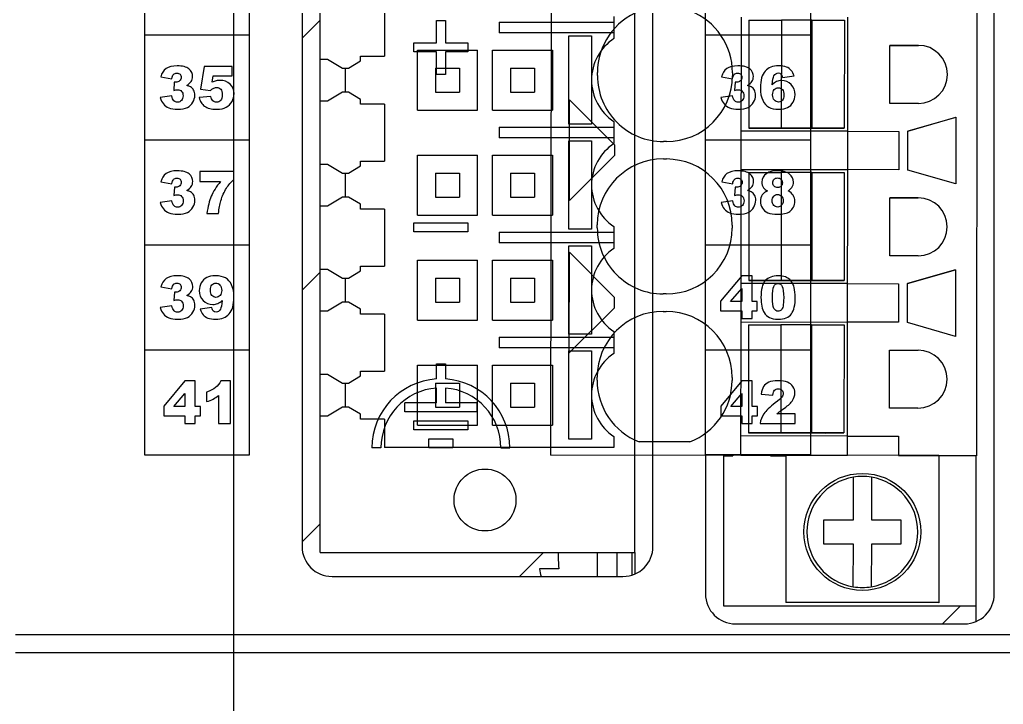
# Model space of a CAD drawing. Header units: millimetres. Extents: x 40 to 426, y -286 to 20.
# Drawn here: x 274.6 to 307.4, y -226.7 to -203.88 of the extents above; entities that cross this region are included whole.
import ezdxf

# ---------------------------------------------------------------- set-up
doc = ezdxf.new("R2010")
doc.units = ezdxf.units.MM
doc.layers.add('02___PRT_ALL_AXES', color=7, linetype='Continuous')
doc.layers.add('03___PRT_ALL_CURVES', color=7, linetype='Continuous')

# ---------------------------------------------------------------- blocks, each defined once
blk = doc.blocks.new('MOD_DIM780')
at = {"linetype": 'Continuous'}
for p, q in [((115.619, 48.361), (115.619, 128.861)), ((126.119, 48.361), (126.119, 128.861)), ((115.019, 128.161), (115.019, 48.561)), ((126.719, 48.561), (126.719, 128.161)), ((109.769, 125.111), (109.769, 51.611)), ((113.269, 51.611), (113.269, 125.111)), ((128.469, 51.611), (128.469, 125.111)), ((131.969, 125.111), (131.969, 51.611)), ((117.769, 66.811), (117.769, 64.911)), ((115.019, 65.512), (115.619, 66.112)), ((121.594, 66.036), (125.419, 66.036)), ((121.594, 66.036), (121.594, 65.686)), ((125.419, 66.228), (125.419, 65.494)), ((113.269, 65.611), (109.769, 65.611)), ((125.419, 65.686), (121.594, 65.686)), ((131.969, 65.611), (128.469, 65.611)), ((123.918, 65.586), (124.669, 65.586)), ((123.918, 62.636), (123.918, 65.586)), ((124.669, 65.586), (124.669, 64.115)), ((118.869, 65.111), (120.869, 65.111)), ((118.869, 63.111), (118.869, 65.111)), ((120.869, 63.111), (120.869, 65.111)), ((121.369, 65.111), (123.369, 65.111)), ((121.369, 63.111), (121.369, 65.111)), ((123.369, 65.111), (123.369, 63.111)), ((115.619, 64.811), (115.869, 64.811)), ((115.869, 64.811), (116.369, 64.511)), ((116.566, 64.511), (116.97, 64.753)), ((116.969, 64.911), (117.769, 64.911)), ((116.97, 64.753), (116.969, 64.911)), ((111.761, 64.561), (111.638, 63.808)), ((112.684, 64.561), (111.761, 64.561)), ((112.684, 64.25), (112.684, 64.561)), ((116.369, 64.511), (116.566, 64.511)), ((116.469, 63.711), (116.469, 64.511)), ((119.469, 64.511), (120.269, 64.511)), ((119.469, 64.511), (119.469, 63.711)), ((120.269, 64.511), (120.269, 63.711)), ((121.969, 64.511), (122.769, 64.511)), ((121.969, 64.511), (121.969, 63.711)), ((122.769, 64.511), (122.769, 63.711)), ((110.308, 64.222), (110.676, 64.156)), ((110.76, 64.043), (110.74, 63.765)), ((112.025, 64.04), (112.059, 64.25)), ((112.059, 64.25), (112.684, 64.25)), ((124.669, 64.107), (124.669, 62.636)), ((129.004, 64.222), (129.372, 64.156)), ((129.456, 64.043), (129.436, 63.765)), ((131.039, 64.198), (131.425, 64.246)), ((111.638, 63.808), (111.969, 63.76)), ((116.369, 63.711), (115.869, 63.41)), ((116.566, 63.711), (116.369, 63.711)), ((116.97, 63.468), (116.566, 63.711)), ((119.469, 63.711), (120.269, 63.711)), ((121.969, 63.711), (122.769, 63.711)), ((110.676, 63.582), (110.287, 63.53)), ((111.98, 63.567), (111.587, 63.524)), ((115.869, 63.41), (115.619, 63.41)), ((116.969, 63.311), (116.97, 63.468)), ((117.769, 63.311), (116.969, 63.311)), ((117.769, 63.311), (117.769, 61.411)), ((129.372, 63.582), (128.983, 63.53)), ((118.869, 63.111), (120.869, 63.111)), ((121.369, 63.111), (123.369, 63.111)), ((125.419, 62.728), (125.419, 61.994)), ((121.594, 62.536), (125.419, 62.536)), ((121.594, 62.536), (121.594, 62.186)), ((124.669, 62.636), (123.918, 62.636)), ((113.269, 62.111), (109.769, 62.111)), ((125.419, 62.186), (121.594, 62.186)), ((123.918, 62.086), (124.669, 62.086)), ((123.918, 59.136), (123.918, 62.086)), ((124.669, 62.086), (124.669, 60.615)), ((131.969, 62.111), (128.469, 62.111)), ((116.969, 61.411), (117.769, 61.411)), ((116.97, 61.253), (116.969, 61.411)), ((118.869, 61.611), (120.869, 61.611)), ((118.869, 59.611), (118.869, 61.611)), ((120.869, 59.611), (120.869, 61.611)), ((121.369, 61.611), (123.369, 61.611)), ((121.369, 59.611), (121.369, 61.611)), ((123.369, 61.611), (123.369, 59.611)), ((112.748, 61.061), (111.613, 61.061)), ((111.613, 61.061), (111.613, 60.732)), ((112.748, 60.798), (112.748, 61.061)), ((115.619, 61.311), (115.869, 61.311)), ((115.869, 61.311), (116.369, 61.011)), ((116.369, 61.011), (116.566, 61.011)), ((116.469, 60.211), (116.469, 61.011)), ((116.566, 61.011), (116.97, 61.253)), ((119.469, 61.011), (120.269, 61.011)), ((119.469, 61.011), (119.469, 60.211)), ((120.269, 61.011), (120.269, 60.211)), ((121.969, 61.011), (122.769, 61.011)), ((121.969, 61.011), (121.969, 60.211)), ((122.769, 61.011), (122.769, 60.211)), ((110.311, 60.722), (110.679, 60.656)), ((111.613, 60.732), (112.304, 60.732)), ((129.01, 60.722), (129.378, 60.656)), ((110.763, 60.543), (110.743, 60.265)), ((124.669, 60.607), (124.669, 59.136)), ((129.462, 60.543), (129.442, 60.265)), ((110.679, 60.082), (110.29, 60.03)), ((116.369, 60.211), (115.869, 59.91)), ((116.566, 60.211), (116.369, 60.211)), ((116.97, 59.968), (116.566, 60.211)), ((119.469, 60.211), (120.269, 60.211)), ((121.969, 60.211), (122.769, 60.211)), ((129.378, 60.082), (128.989, 60.03)), ((115.869, 59.91), (115.619, 59.91)), ((116.969, 59.811), (116.97, 59.968)), ((117.769, 59.811), (116.969, 59.811)), ((117.769, 59.811), (117.769, 57.911)), ((111.849, 59.661), (112.236, 59.661)), ((118.869, 59.611), (120.869, 59.611)), ((121.369, 59.611), (123.369, 59.611)), ((121.594, 59.036), (125.419, 59.036)), ((121.594, 59.036), (121.594, 58.686)), ((124.669, 59.136), (123.918, 59.136)), ((125.419, 59.228), (125.419, 58.494)), ((113.269, 58.611), (109.769, 58.611)), ((125.419, 58.686), (121.594, 58.686)), ((123.918, 58.586), (124.669, 58.586)), ((123.918, 55.636), (123.918, 58.586)), ((124.669, 58.586), (124.669, 57.115)), ((131.969, 58.611), (128.469, 58.611)), ((118.869, 58.111), (120.869, 58.111)), ((118.869, 56.111), (118.869, 58.111)), ((120.869, 56.111), (120.869, 58.111)), ((121.369, 58.111), (123.369, 58.111)), ((121.369, 56.111), (121.369, 58.111)), ((123.369, 58.111), (123.369, 56.111)), ((115.619, 57.811), (115.869, 57.811)), ((115.869, 57.811), (116.369, 57.511)), ((116.566, 57.511), (116.97, 57.753)), ((116.969, 57.911), (117.769, 57.911)), ((116.97, 57.753), (116.969, 57.911)), ((115.019, 57.111), (115.619, 57.711)), ((116.369, 57.511), (116.566, 57.511)), ((116.469, 56.711), (116.469, 57.511)), ((119.469, 57.511), (120.269, 57.511)), ((119.469, 57.511), (119.469, 56.711)), ((120.269, 57.511), (120.269, 56.711)), ((121.969, 57.511), (122.769, 57.511)), ((121.969, 57.511), (121.969, 56.711)), ((122.769, 57.511), (122.769, 56.711)), ((129.683, 57.585), (128.975, 56.742)), ((130.023, 57.585), (129.683, 57.585)), ((130.023, 56.724), (130.023, 57.585)), ((110.312, 57.222), (110.679, 57.156)), ((124.669, 57.107), (124.669, 55.636)), ((129.308, 56.724), (129.683, 57.164)), ((129.683, 57.164), (129.683, 56.724)), ((110.763, 57.043), (110.743, 56.765)), ((128.975, 56.742), (128.975, 56.422)), ((110.679, 56.582), (110.291, 56.53)), ((112.011, 56.524), (111.624, 56.475)), ((115.869, 56.41), (115.619, 56.41)), ((116.369, 56.711), (115.869, 56.41)), ((116.566, 56.711), (116.369, 56.711)), ((116.97, 56.468), (116.566, 56.711)), ((116.969, 56.311), (116.97, 56.468)), ((119.469, 56.711), (120.269, 56.711)), ((121.969, 56.711), (122.769, 56.711)), ((128.975, 56.422), (129.683, 56.422)), ((129.683, 56.724), (129.308, 56.724)), ((129.683, 56.422), (129.683, 56.161)), ((130.198, 56.724), (130.023, 56.724)), ((130.023, 56.422), (130.198, 56.422)), ((130.023, 56.161), (130.023, 56.422)), ((130.198, 56.422), (130.198, 56.724)), ((117.769, 56.311), (116.969, 56.311)), ((117.769, 56.311), (117.769, 54.411)), ((118.869, 56.111), (120.869, 56.111)), ((121.369, 56.111), (123.369, 56.111)), ((129.683, 56.161), (130.023, 56.161)), ((121.594, 55.536), (125.419, 55.536)), ((121.594, 55.536), (121.594, 55.186)), ((124.669, 55.636), (123.918, 55.636)), ((125.419, 55.728), (125.419, 54.994)), ((113.269, 55.111), (109.769, 55.111)), ((125.419, 55.186), (121.594, 55.186)), ((131.969, 55.111), (128.469, 55.111)), ((123.918, 55.086), (124.669, 55.086)), ((123.918, 52.136), (123.918, 55.086)), ((124.669, 55.086), (124.669, 53.615)), ((118.869, 54.611), (120.869, 54.611)), ((118.869, 52.611), (118.869, 54.611)), ((120.869, 52.611), (120.869, 54.611)), ((121.369, 54.611), (123.369, 54.611)), ((121.369, 52.611), (121.369, 54.611)), ((123.369, 54.611), (123.369, 52.611)), ((115.619, 54.311), (115.869, 54.311)), ((115.869, 54.311), (116.369, 54.011)), ((116.566, 54.011), (116.97, 54.253)), ((116.969, 54.411), (117.769, 54.411)), ((116.97, 54.253), (116.969, 54.411)), ((111.115, 54.085), (110.406, 53.242)), ((111.454, 54.085), (111.115, 54.085)), ((111.454, 53.224), (111.454, 54.085)), ((112.632, 54.085), (112.31, 54.085)), ((112.632, 52.661), (112.632, 54.085)), ((116.369, 54.011), (116.566, 54.011)), ((116.469, 53.211), (116.469, 54.011)), ((119.469, 54.011), (120.269, 54.011)), ((119.469, 54.011), (119.469, 53.211)), ((120.269, 54.011), (120.269, 53.211)), ((121.969, 54.011), (122.769, 54.011)), ((121.969, 54.011), (121.969, 53.211)), ((122.769, 54.011), (122.769, 53.211)), ((129.686, 54.085), (128.978, 53.242)), ((130.025, 54.085), (129.686, 54.085)), ((130.025, 53.224), (130.025, 54.085)), ((110.739, 53.224), (111.115, 53.664)), ((111.115, 53.664), (111.115, 53.224)), ((111.83, 53.709), (111.83, 53.39)), ((112.239, 53.594), (112.239, 52.661)), ((124.669, 53.607), (124.669, 52.136)), ((129.311, 53.224), (129.686, 53.664)), ((129.686, 53.664), (129.686, 53.224)), ((130.322, 53.638), (130.712, 53.606)), ((110.406, 53.242), (110.406, 52.922)), ((111.115, 53.224), (110.739, 53.224)), ((111.63, 53.224), (111.454, 53.224)), ((111.63, 52.922), (111.63, 53.224)), ((116.369, 53.211), (115.869, 52.91)), ((116.566, 53.211), (116.369, 53.211)), ((116.97, 52.968), (116.566, 53.211)), ((119.469, 53.211), (120.269, 53.211)), ((121.969, 53.211), (122.769, 53.211)), ((128.978, 53.242), (128.978, 52.922)), ((129.686, 53.224), (129.311, 53.224)), ((130.201, 53.224), (130.025, 53.224)), ((130.201, 52.922), (130.201, 53.224)), ((110.406, 52.922), (111.115, 52.922)), ((111.115, 52.922), (111.115, 52.661)), ((111.454, 52.922), (111.63, 52.922)), ((111.454, 52.661), (111.454, 52.922)), ((115.869, 52.91), (115.619, 52.91)), ((116.969, 52.811), (116.97, 52.968)), ((117.769, 52.811), (116.969, 52.811)), ((117.769, 52.811), (117.769, 51.861)), ((128.978, 52.922), (129.686, 52.922)), ((129.686, 52.922), (129.686, 52.661)), ((130.025, 52.922), (130.201, 52.922)), ((130.025, 52.661), (130.025, 52.922)), ((131.461, 52.978), (130.853, 52.978)), ((131.461, 52.661), (131.461, 52.978)), ((111.115, 52.661), (111.454, 52.661)), ((112.239, 52.661), (112.632, 52.661)), ((118.869, 52.611), (120.869, 52.611)), ((121.369, 52.611), (123.369, 52.611)), ((129.686, 52.661), (130.025, 52.661)), ((130.294, 52.661), (131.461, 52.661)), ((125.419, 52.228), (125.419, 51.861)), ((125.419, 51.861), (117.769, 51.861)), ((124.669, 52.136), (123.918, 52.136)), ((109.769, 51.611), (113.269, 51.611)), ((131.969, 51.611), (128.469, 51.611)), ((115.019, 48.711), (115.619, 49.311)), ((115.619, 48.361), (126.119, 48.361)), ((122.27, 47.561), (123.07, 48.361)), ((124.869, 47.561), (124.869, 48.361)), ((125.519, 48.361), (125.519, 47.561)), ((126.019, 48.361), (126.019, 47.607)), ((126.119, 48.361), (126.119, 47.645)), ((116.019, 47.561), (125.719, 47.561)), ((123.583, 47.811), (122.932, 47.811)), ((170.969, 45.611), (105.469, 45.611)), ((170.969, 45.011), (105.469, 45.011))]:
    blk.add_line(p, q, dxfattribs=at)
blk.add_circle((121.119, 50.111), 1.033, dxfattribs=at)
for centre, radius, start, end in [((126.319, 64.111), 1.65, 123.0557, 236.9443), ((126.319, 60.611), 1.65, 123.0557, 236.9443), ((130.885, 60.708), 1.071, 270.0061, 282.0044), ((126.319, 57.111), 1.65, 123.0557, 236.9443), ((126.319, 53.611), 1.65, 123.0557, 236.9443), ((116.019, 48.561), 1, 180, 270), ((125.719, 48.561), 1, 270, 360), ((127.066, 48.211), 3.506, 177.5478, 180.0002), ((127.055, 48.211), 3.495, 179.9973, 186.5691), ((125.432, 48.211), 2.531, 189.0928, 194.8806)]:
    blk.add_arc(centre, radius, start, end, dxfattribs=at)
for points in [[(110.484, 64.491), (110.397, 64.428), (110.339, 64.338), (110.308, 64.222)], [(110.854, 64.585), (110.694, 64.585), (110.571, 64.553), (110.484, 64.491)], [(110.676, 64.156), (110.686, 64.225), (110.706, 64.273), (110.734, 64.301)], [(110.734, 64.301), (110.763, 64.329), (110.8, 64.343), (110.846, 64.343)], [(110.846, 64.343), (110.89, 64.343), (110.925, 64.33), (110.951, 64.304)], [(111.249, 64.482), (111.168, 64.55), (111.036, 64.585), (110.854, 64.585)], [(110.951, 64.304), (110.976, 64.279), (110.989, 64.245), (110.989, 64.203)], [(111.372, 64.225), (111.372, 64.329), (111.331, 64.414), (111.249, 64.482)], [(129.18, 64.491), (129.093, 64.428), (129.035, 64.338), (129.004, 64.222)], [(129.55, 64.585), (129.39, 64.585), (129.267, 64.553), (129.18, 64.491)], [(129.372, 64.156), (129.382, 64.225), (129.402, 64.273), (129.43, 64.301)], [(129.43, 64.301), (129.459, 64.329), (129.496, 64.343), (129.542, 64.343)], [(129.542, 64.343), (129.586, 64.343), (129.621, 64.33), (129.647, 64.304)], [(129.946, 64.482), (129.864, 64.55), (129.732, 64.585), (129.55, 64.585)], [(129.647, 64.304), (129.672, 64.279), (129.685, 64.245), (129.685, 64.203)], [(130.068, 64.225), (130.068, 64.329), (130.027, 64.414), (129.946, 64.482)], [(130.461, 64.408), (130.354, 64.29), (130.301, 64.105), (130.301, 63.853)], [(130.903, 64.585), (130.714, 64.585), (130.567, 64.525), (130.461, 64.408)], [(130.752, 64.251), (130.786, 64.313), (130.836, 64.346), (130.899, 64.346)], [(130.899, 64.346), (130.934, 64.346), (130.963, 64.334), (130.987, 64.312)], [(131.167, 64.545), (131.102, 64.571), (131.014, 64.585), (130.903, 64.585)], [(130.987, 64.312), (131.011, 64.289), (131.028, 64.251), (131.039, 64.198)], [(131.328, 64.432), (131.285, 64.482), (131.232, 64.52), (131.167, 64.545)], [(131.425, 64.246), (131.402, 64.32), (131.37, 64.383), (131.328, 64.432)], [(110.811, 64.038), (110.798, 64.038), (110.781, 64.039), (110.76, 64.043)], [(110.938, 64.087), (110.903, 64.055), (110.861, 64.038), (110.811, 64.038)], [(110.989, 64.203), (110.989, 64.158), (110.972, 64.119), (110.938, 64.087)], [(111.173, 63.932), (111.239, 63.969), (111.289, 64.012), (111.322, 64.061)], [(111.322, 64.061), (111.355, 64.11), (111.372, 64.164), (111.372, 64.225)], [(112.153, 64.086), (112.111, 64.076), (112.068, 64.06), (112.025, 64.04)], [(112.279, 64.101), (112.237, 64.101), (112.195, 64.096), (112.153, 64.086)], [(112.62, 63.974), (112.532, 64.058), (112.419, 64.101), (112.279, 64.101)], [(112.751, 63.654), (112.751, 63.782), (112.707, 63.889), (112.62, 63.974)], [(129.507, 64.038), (129.494, 64.038), (129.477, 64.039), (129.456, 64.043)], [(129.634, 64.087), (129.599, 64.055), (129.557, 64.038), (129.507, 64.038)], [(129.685, 64.203), (129.685, 64.158), (129.668, 64.119), (129.634, 64.087)], [(129.869, 63.932), (129.936, 63.969), (129.985, 64.012), (130.019, 64.061)], [(130.019, 64.061), (130.051, 64.11), (130.068, 64.164), (130.068, 64.225)], [(130.696, 63.956), (130.707, 64.106), (130.726, 64.204), (130.752, 64.251)], [(130.839, 64.06), (130.789, 64.037), (130.742, 64.003), (130.696, 63.956)], [(131.009, 64.095), (130.944, 64.095), (130.888, 64.083), (130.839, 64.06)], [(131.325, 63.961), (131.239, 64.05), (131.133, 64.095), (131.009, 64.095)], [(131.455, 63.622), (131.455, 63.759), (131.411, 63.871), (131.325, 63.961)], [(110.74, 63.765), (110.793, 63.78), (110.835, 63.788), (110.866, 63.788)], [(110.866, 63.788), (110.923, 63.788), (110.968, 63.77), (111.001, 63.734)], [(111.001, 63.734), (111.035, 63.698), (111.052, 63.649), (111.052, 63.584)], [(111.297, 63.885), (111.268, 63.903), (111.226, 63.919), (111.173, 63.932)], [(111.405, 63.772), (111.379, 63.819), (111.343, 63.857), (111.297, 63.885)], [(111.444, 63.605), (111.444, 63.67), (111.43, 63.725), (111.405, 63.772)], [(111.969, 63.76), (112, 63.795), (112.028, 63.82), (112.055, 63.833)], [(112.055, 63.833), (112.089, 63.851), (112.126, 63.861), (112.164, 63.861)], [(112.164, 63.861), (112.223, 63.861), (112.27, 63.841), (112.306, 63.802)], [(112.306, 63.802), (112.341, 63.763), (112.36, 63.702), (112.36, 63.619)], [(112.684, 63.394), (112.728, 63.477), (112.751, 63.564), (112.751, 63.654)], [(129.436, 63.765), (129.49, 63.78), (129.532, 63.788), (129.562, 63.788)], [(129.562, 63.788), (129.62, 63.788), (129.664, 63.77), (129.698, 63.734)], [(129.698, 63.734), (129.731, 63.698), (129.748, 63.649), (129.748, 63.584)], [(129.993, 63.885), (129.964, 63.903), (129.922, 63.919), (129.869, 63.932)], [(130.101, 63.772), (130.075, 63.819), (130.039, 63.857), (129.993, 63.885)], [(130.14, 63.605), (130.14, 63.67), (130.127, 63.725), (130.101, 63.772)], [(130.301, 63.853), (130.301, 63.68), (130.326, 63.542), (130.377, 63.437)], [(130.709, 63.622), (130.709, 63.696), (130.727, 63.754), (130.764, 63.794)], [(130.764, 63.794), (130.8, 63.834), (130.846, 63.854), (130.9, 63.854)], [(130.9, 63.854), (130.953, 63.854), (130.997, 63.833), (131.032, 63.792)], [(131.032, 63.792), (131.068, 63.75), (131.086, 63.69), (131.086, 63.611)], [(110.287, 63.53), (110.312, 63.442), (110.348, 63.37), (110.396, 63.313)], [(110.396, 63.313), (110.444, 63.255), (110.504, 63.211), (110.578, 63.182)], [(110.747, 63.419), (110.714, 63.449), (110.691, 63.504), (110.676, 63.582)], [(110.87, 63.374), (110.82, 63.374), (110.779, 63.388), (110.747, 63.419)], [(111, 63.431), (110.965, 63.393), (110.921, 63.374), (110.87, 63.374)], [(111.052, 63.584), (111.052, 63.52), (111.034, 63.469), (111, 63.431)], [(111.195, 63.197), (111.276, 63.237), (111.337, 63.295), (111.379, 63.37)], [(111.379, 63.37), (111.422, 63.444), (111.444, 63.523), (111.444, 63.605)], [(111.587, 63.524), (111.606, 63.458), (111.63, 63.403), (111.659, 63.359)], [(111.659, 63.359), (111.687, 63.315), (111.725, 63.275), (111.77, 63.241)], [(112.047, 63.422), (112.012, 63.455), (111.99, 63.504), (111.98, 63.567)], [(112.172, 63.374), (112.124, 63.374), (112.082, 63.39), (112.047, 63.422)], [(112.306, 63.435), (112.271, 63.394), (112.226, 63.374), (112.172, 63.374)], [(112.36, 63.619), (112.36, 63.537), (112.341, 63.476), (112.306, 63.435)], [(112.492, 63.203), (112.574, 63.247), (112.638, 63.31), (112.684, 63.394)], [(128.983, 63.53), (129.008, 63.442), (129.045, 63.37), (129.092, 63.313)], [(129.092, 63.313), (129.14, 63.255), (129.2, 63.211), (129.274, 63.182)], [(129.443, 63.419), (129.41, 63.449), (129.387, 63.504), (129.372, 63.582)], [(129.566, 63.374), (129.516, 63.374), (129.475, 63.388), (129.443, 63.419)], [(129.696, 63.431), (129.662, 63.393), (129.618, 63.374), (129.566, 63.374)], [(129.748, 63.584), (129.748, 63.52), (129.73, 63.469), (129.696, 63.431)], [(129.891, 63.197), (129.972, 63.237), (130.033, 63.295), (130.076, 63.37)], [(130.076, 63.37), (130.118, 63.444), (130.14, 63.523), (130.14, 63.605)], [(130.377, 63.437), (130.427, 63.332), (130.495, 63.256), (130.58, 63.208)], [(130.766, 63.443), (130.728, 63.486), (130.709, 63.546), (130.709, 63.622)], [(130.907, 63.379), (130.851, 63.379), (130.805, 63.4), (130.766, 63.443)], [(131.035, 63.437), (131, 63.398), (130.957, 63.379), (130.907, 63.379)], [(131.086, 63.611), (131.086, 63.534), (131.069, 63.476), (131.035, 63.437)], [(131.207, 63.195), (131.285, 63.234), (131.345, 63.292), (131.389, 63.369)], [(131.389, 63.369), (131.433, 63.445), (131.455, 63.529), (131.455, 63.622)], [(110.578, 63.182), (110.651, 63.152), (110.751, 63.137), (110.879, 63.137)], [(110.879, 63.137), (111.009, 63.137), (111.115, 63.158), (111.195, 63.197)], [(111.77, 63.241), (111.816, 63.207), (111.873, 63.18), (111.939, 63.163)], [(111.939, 63.163), (112.004, 63.146), (112.084, 63.137), (112.176, 63.137)], [(112.176, 63.137), (112.304, 63.137), (112.41, 63.159), (112.492, 63.203)], [(129.274, 63.182), (129.347, 63.152), (129.448, 63.137), (129.576, 63.137)], [(129.576, 63.137), (129.705, 63.137), (129.811, 63.158), (129.891, 63.197)], [(130.58, 63.208), (130.664, 63.161), (130.777, 63.137), (130.917, 63.137)], [(130.917, 63.137), (131.034, 63.137), (131.13, 63.157), (131.207, 63.195)], [(110.856, 61.085), (110.697, 61.085), (110.574, 61.053), (110.487, 60.991)], [(111.252, 60.982), (111.171, 61.05), (111.039, 61.085), (110.856, 61.085)], [(129.556, 61.085), (129.396, 61.085), (129.273, 61.053), (129.186, 60.991)], [(129.951, 60.982), (129.87, 61.05), (129.738, 61.085), (129.556, 61.085)], [(130.854, 61.085), (130.713, 61.085), (130.599, 61.056), (130.513, 60.998)], [(131.269, 60.977), (131.179, 61.048), (131.041, 61.085), (130.854, 61.085)], [(110.487, 60.991), (110.4, 60.928), (110.342, 60.838), (110.311, 60.722)], [(110.679, 60.656), (110.688, 60.725), (110.708, 60.773), (110.737, 60.801)], [(110.737, 60.801), (110.766, 60.829), (110.803, 60.843), (110.849, 60.843)], [(110.849, 60.843), (110.893, 60.843), (110.928, 60.83), (110.953, 60.804)], [(110.992, 60.703), (110.992, 60.658), (110.975, 60.619), (110.941, 60.587)], [(110.953, 60.804), (110.979, 60.779), (110.992, 60.745), (110.992, 60.703)], [(111.375, 60.725), (111.375, 60.829), (111.334, 60.914), (111.252, 60.982)], [(111.325, 60.561), (111.358, 60.61), (111.375, 60.664), (111.375, 60.725)], [(112.304, 60.732), (112.162, 60.556), (112.058, 60.39), (111.992, 60.236)], [(112.501, 60.509), (112.567, 60.612), (112.649, 60.708), (112.748, 60.798)], [(129.186, 60.991), (129.099, 60.928), (129.041, 60.838), (129.01, 60.722)], [(129.378, 60.656), (129.387, 60.725), (129.407, 60.773), (129.436, 60.801)], [(129.436, 60.801), (129.465, 60.829), (129.502, 60.843), (129.548, 60.843)], [(129.548, 60.843), (129.592, 60.843), (129.627, 60.83), (129.652, 60.804)], [(129.691, 60.703), (129.691, 60.658), (129.674, 60.619), (129.64, 60.587)], [(129.652, 60.804), (129.678, 60.779), (129.691, 60.745), (129.691, 60.703)], [(130.074, 60.725), (130.074, 60.829), (130.033, 60.914), (129.951, 60.982)], [(130.024, 60.561), (130.057, 60.61), (130.074, 60.664), (130.074, 60.725)], [(130.513, 60.998), (130.403, 60.924), (130.348, 60.828), (130.348, 60.711)], [(130.348, 60.711), (130.348, 60.64), (130.367, 60.577), (130.405, 60.522)], [(130.714, 60.688), (130.714, 60.735), (130.728, 60.773), (130.758, 60.803)], [(130.759, 60.571), (130.728, 60.6), (130.714, 60.64), (130.714, 60.688)], [(130.758, 60.803), (130.787, 60.832), (130.826, 60.848), (130.873, 60.848)], [(130.873, 60.848), (130.919, 60.848), (130.957, 60.832), (130.988, 60.802)], [(130.988, 60.802), (131.018, 60.771), (131.033, 60.732), (131.033, 60.684)], [(131.033, 60.684), (131.033, 60.638), (131.019, 60.599), (130.99, 60.571)], [(131.403, 60.708), (131.403, 60.816), (131.359, 60.906), (131.269, 60.977)], [(131.35, 60.532), (131.385, 60.586), (131.403, 60.645), (131.403, 60.708)], [(110.814, 60.538), (110.801, 60.538), (110.784, 60.539), (110.763, 60.543)], [(110.941, 60.587), (110.906, 60.555), (110.864, 60.538), (110.814, 60.538)], [(111.175, 60.432), (111.242, 60.469), (111.292, 60.512), (111.325, 60.561)], [(111.299, 60.385), (111.271, 60.403), (111.229, 60.419), (111.175, 60.432)], [(111.407, 60.272), (111.382, 60.319), (111.345, 60.357), (111.299, 60.385)], [(112.31, 60.088), (112.357, 60.242), (112.421, 60.383), (112.501, 60.509)], [(129.513, 60.538), (129.5, 60.538), (129.483, 60.539), (129.462, 60.543)], [(129.64, 60.587), (129.605, 60.555), (129.563, 60.538), (129.513, 60.538)], [(129.874, 60.432), (129.941, 60.469), (129.991, 60.512), (130.024, 60.561)], [(129.998, 60.385), (129.97, 60.403), (129.928, 60.419), (129.874, 60.432)], [(130.107, 60.272), (130.081, 60.319), (130.044, 60.357), (129.998, 60.385)], [(130.539, 60.413), (130.459, 60.382), (130.401, 60.338), (130.362, 60.28)], [(130.405, 60.522), (130.433, 60.482), (130.478, 60.446), (130.539, 60.413)], [(130.88, 60.527), (130.829, 60.527), (130.789, 60.541), (130.759, 60.571)], [(130.99, 60.571), (130.961, 60.541), (130.924, 60.527), (130.88, 60.527)], [(131.224, 60.413), (131.281, 60.451), (131.323, 60.491), (131.35, 60.532)], [(131.393, 60.269), (131.356, 60.328), (131.299, 60.377), (131.224, 60.413)], [(110.29, 60.03), (110.315, 59.942), (110.351, 59.87), (110.399, 59.813)], [(110.75, 59.919), (110.717, 59.949), (110.694, 60.004), (110.679, 60.082)], [(110.743, 60.265), (110.796, 60.28), (110.838, 60.288), (110.869, 60.288)], [(110.869, 60.288), (110.926, 60.288), (110.971, 60.27), (111.004, 60.234)], [(111.055, 60.084), (111.055, 60.02), (111.037, 59.969), (111.003, 59.931)], [(111.004, 60.234), (111.038, 60.198), (111.055, 60.149), (111.055, 60.084)], [(111.382, 59.87), (111.425, 59.944), (111.447, 60.023), (111.447, 60.105)], [(111.447, 60.105), (111.447, 60.17), (111.433, 60.225), (111.407, 60.272)], [(111.992, 60.236), (111.927, 60.081), (111.879, 59.889), (111.849, 59.661)], [(112.236, 59.661), (112.249, 59.825), (112.274, 59.967), (112.31, 60.088)], [(128.989, 60.03), (129.014, 59.942), (129.05, 59.87), (129.098, 59.813)], [(129.449, 59.919), (129.416, 59.949), (129.393, 60.004), (129.378, 60.082)], [(129.442, 60.265), (129.495, 60.28), (129.537, 60.288), (129.568, 60.288)], [(129.568, 60.288), (129.625, 60.288), (129.67, 60.27), (129.703, 60.234)], [(129.754, 60.084), (129.754, 60.02), (129.736, 59.969), (129.702, 59.931)], [(129.703, 60.234), (129.737, 60.198), (129.754, 60.149), (129.754, 60.084)], [(130.081, 59.87), (130.124, 59.944), (130.146, 60.023), (130.146, 60.105)], [(130.146, 60.105), (130.146, 60.17), (130.132, 60.225), (130.107, 60.272)], [(130.362, 60.28), (130.324, 60.223), (130.305, 60.154), (130.305, 60.072)], [(130.305, 60.072), (130.305, 59.988), (130.325, 59.912), (130.366, 59.844)], [(130.693, 60.086), (130.693, 60.151), (130.71, 60.202), (130.746, 60.24)], [(130.749, 59.934), (130.711, 59.973), (130.693, 60.024), (130.693, 60.086)], [(130.746, 60.24), (130.783, 60.279), (130.825, 60.298), (130.873, 60.298)], [(130.873, 60.298), (130.922, 60.298), (130.965, 60.278), (131.002, 60.238)], [(131.002, 60.238), (131.04, 60.198), (131.059, 60.148), (131.059, 60.087)], [(131.059, 60.087), (131.059, 60.025), (131.04, 59.975), (131.003, 59.935)], [(131.449, 60.07), (131.449, 60.143), (131.43, 60.209), (131.393, 60.269)], [(131.401, 59.874), (131.433, 59.935), (131.449, 60), (131.449, 60.07)], [(110.399, 59.813), (110.447, 59.755), (110.507, 59.711), (110.58, 59.682)], [(110.873, 59.874), (110.823, 59.874), (110.782, 59.888), (110.75, 59.919)], [(111.003, 59.931), (110.968, 59.893), (110.924, 59.874), (110.873, 59.874)], [(110.882, 59.637), (111.012, 59.637), (111.118, 59.658), (111.198, 59.697)], [(111.198, 59.697), (111.279, 59.737), (111.34, 59.795), (111.382, 59.87)], [(129.098, 59.813), (129.146, 59.755), (129.206, 59.711), (129.28, 59.682)], [(129.572, 59.874), (129.522, 59.874), (129.481, 59.888), (129.449, 59.919)], [(129.702, 59.931), (129.667, 59.893), (129.623, 59.874), (129.572, 59.874)], [(129.581, 59.637), (129.711, 59.637), (129.817, 59.658), (129.897, 59.697)], [(129.897, 59.697), (129.978, 59.737), (130.039, 59.795), (130.081, 59.87)], [(130.366, 59.844), (130.406, 59.775), (130.467, 59.724), (130.545, 59.689)], [(130.545, 59.689), (130.623, 59.655), (130.736, 59.637), (130.885, 59.637)], [(130.878, 59.876), (130.829, 59.876), (130.786, 59.895), (130.749, 59.934)], [(131.003, 59.935), (130.966, 59.895), (130.924, 59.876), (130.878, 59.876)], [(131.107, 59.66), (131.177, 59.675), (131.235, 59.7), (131.282, 59.733)], [(131.282, 59.733), (131.329, 59.766), (131.368, 59.813), (131.401, 59.874)], [(110.58, 59.682), (110.654, 59.652), (110.754, 59.637), (110.882, 59.637)], [(129.28, 59.682), (129.353, 59.652), (129.453, 59.637), (129.581, 59.637)], [(110.488, 57.491), (110.4, 57.428), (110.342, 57.338), (110.312, 57.222)], [(110.857, 57.585), (110.697, 57.585), (110.574, 57.553), (110.488, 57.491)], [(111.253, 57.482), (111.171, 57.55), (111.039, 57.585), (110.857, 57.585)], [(111.376, 57.225), (111.376, 57.329), (111.334, 57.414), (111.253, 57.482)], [(111.841, 57.526), (111.764, 57.486), (111.704, 57.429), (111.66, 57.353)], [(112.132, 57.585), (112.015, 57.585), (111.918, 57.565), (111.841, 57.526)], [(112.469, 57.512), (112.384, 57.56), (112.271, 57.585), (112.132, 57.585)], [(112.671, 57.283), (112.621, 57.388), (112.553, 57.464), (112.469, 57.512)], [(130.463, 57.425), (130.367, 57.318), (130.32, 57.132), (130.32, 56.866)], [(130.901, 57.585), (130.704, 57.585), (130.558, 57.531), (130.463, 57.425)], [(131.133, 57.549), (131.072, 57.572), (130.995, 57.585), (130.901, 57.585)], [(131.281, 57.459), (131.243, 57.496), (131.193, 57.526), (131.133, 57.549)], [(131.371, 57.341), (131.349, 57.382), (131.319, 57.421), (131.281, 57.459)], [(110.679, 57.156), (110.689, 57.225), (110.709, 57.273), (110.738, 57.301)], [(110.738, 57.301), (110.766, 57.329), (110.803, 57.343), (110.849, 57.343)], [(110.941, 57.087), (110.907, 57.055), (110.865, 57.038), (110.814, 57.038)], [(110.849, 57.343), (110.893, 57.343), (110.929, 57.33), (110.954, 57.304)], [(110.993, 57.203), (110.993, 57.158), (110.975, 57.119), (110.941, 57.087)], [(110.954, 57.304), (110.979, 57.279), (110.993, 57.245), (110.993, 57.203)], [(111.326, 57.061), (111.358, 57.11), (111.376, 57.164), (111.376, 57.225)], [(111.66, 57.353), (111.616, 57.276), (111.594, 57.191), (111.594, 57.098)], [(111.594, 57.098), (111.594, 56.962), (111.637, 56.849), (111.723, 56.76)], [(111.964, 57.109), (111.964, 57.186), (111.98, 57.245), (112.015, 57.284)], [(112.016, 56.929), (111.981, 56.971), (111.964, 57.031), (111.964, 57.109)], [(112.015, 57.284), (112.049, 57.322), (112.092, 57.342), (112.143, 57.342)], [(112.143, 57.342), (112.198, 57.342), (112.245, 57.32), (112.283, 57.277)], [(112.283, 57.277), (112.321, 57.234), (112.34, 57.175), (112.34, 57.099)], [(112.34, 57.099), (112.34, 57.025), (112.322, 56.968), (112.286, 56.928)], [(112.748, 56.868), (112.748, 57.04), (112.722, 57.178), (112.671, 57.283)], [(130.705, 56.865), (130.705, 57.041), (130.72, 57.162), (130.748, 57.227)], [(130.748, 57.227), (130.777, 57.292), (130.823, 57.326), (130.888, 57.326)], [(130.888, 57.326), (130.951, 57.326), (130.998, 57.293), (131.029, 57.229)], [(131.029, 57.229), (131.061, 57.165), (131.077, 57.04), (131.077, 56.855)], [(131.424, 57.198), (131.411, 57.252), (131.393, 57.3), (131.371, 57.341)], [(131.464, 56.871), (131.464, 56.984), (131.45, 57.093), (131.424, 57.198)], [(110.743, 56.765), (110.797, 56.78), (110.839, 56.788), (110.869, 56.788)], [(110.814, 57.038), (110.802, 57.038), (110.784, 57.039), (110.763, 57.043)], [(110.869, 56.788), (110.927, 56.788), (110.972, 56.77), (111.005, 56.734)], [(111.176, 56.932), (111.243, 56.969), (111.292, 57.012), (111.326, 57.061)], [(111.3, 56.885), (111.271, 56.903), (111.229, 56.919), (111.176, 56.932)], [(111.408, 56.772), (111.382, 56.819), (111.346, 56.857), (111.3, 56.885)], [(111.447, 56.605), (111.447, 56.67), (111.434, 56.725), (111.408, 56.772)], [(111.723, 56.76), (111.809, 56.671), (111.915, 56.627), (112.041, 56.627)], [(112.149, 56.867), (112.096, 56.867), (112.052, 56.887), (112.016, 56.929)], [(112.286, 56.928), (112.249, 56.887), (112.203, 56.867), (112.149, 56.867)], [(112.211, 56.66), (112.26, 56.682), (112.308, 56.717), (112.354, 56.765)], [(112.354, 56.765), (112.341, 56.614), (112.322, 56.516), (112.297, 56.47)], [(112.588, 56.313), (112.694, 56.43), (112.748, 56.615), (112.748, 56.868)], [(130.32, 56.866), (130.32, 56.758), (130.328, 56.659), (130.347, 56.569)], [(130.752, 56.5), (130.721, 56.565), (130.705, 56.687), (130.705, 56.865)], [(131.077, 56.855), (131.077, 56.728), (131.069, 56.634), (131.056, 56.575)], [(131.335, 56.313), (131.421, 56.431), (131.464, 56.617), (131.464, 56.871)], [(110.291, 56.53), (110.315, 56.442), (110.352, 56.37), (110.4, 56.313)], [(110.75, 56.419), (110.718, 56.449), (110.695, 56.504), (110.679, 56.582)], [(110.873, 56.374), (110.824, 56.374), (110.782, 56.388), (110.75, 56.419)], [(111.003, 56.431), (110.969, 56.393), (110.925, 56.374), (110.873, 56.374)], [(111.056, 56.584), (111.056, 56.52), (111.037, 56.469), (111.003, 56.431)], [(111.005, 56.734), (111.038, 56.698), (111.056, 56.649), (111.056, 56.584)], [(111.383, 56.37), (111.425, 56.444), (111.447, 56.523), (111.447, 56.605)], [(111.624, 56.475), (111.647, 56.4), (111.679, 56.338), (111.722, 56.288)], [(112.062, 56.408), (112.037, 56.431), (112.02, 56.469), (112.011, 56.524)], [(112.041, 56.627), (112.105, 56.627), (112.161, 56.637), (112.211, 56.66)], [(112.151, 56.376), (112.116, 56.376), (112.086, 56.386), (112.062, 56.408)], [(112.297, 56.47), (112.262, 56.407), (112.213, 56.376), (112.151, 56.376)], [(130.347, 56.569), (130.366, 56.48), (130.392, 56.41), (130.426, 56.358)], [(130.89, 56.402), (130.829, 56.402), (130.784, 56.435), (130.752, 56.5)], [(130.992, 56.443), (130.963, 56.416), (130.929, 56.402), (130.89, 56.402)], [(131.056, 56.575), (131.042, 56.515), (131.02, 56.471), (130.992, 56.443)], [(110.4, 56.313), (110.447, 56.255), (110.507, 56.211), (110.581, 56.182)], [(110.581, 56.182), (110.654, 56.152), (110.755, 56.137), (110.883, 56.137)], [(110.883, 56.137), (111.013, 56.137), (111.119, 56.158), (111.199, 56.197)], [(111.199, 56.197), (111.279, 56.237), (111.34, 56.295), (111.383, 56.37)], [(111.722, 56.288), (111.764, 56.239), (111.818, 56.201), (111.883, 56.175)], [(111.883, 56.175), (111.947, 56.15), (112.034, 56.137), (112.146, 56.137)], [(112.146, 56.137), (112.334, 56.137), (112.481, 56.195), (112.588, 56.313)], [(130.426, 56.358), (130.472, 56.286), (130.532, 56.23), (130.605, 56.193)], [(130.605, 56.193), (130.678, 56.156), (130.772, 56.137), (130.891, 56.137)], [(130.891, 56.137), (131.101, 56.137), (131.249, 56.195), (131.335, 56.313)], [(112.139, 53.863), (112.065, 53.803), (111.962, 53.751), (111.83, 53.709)], [(112.31, 54.085), (112.268, 53.997), (112.211, 53.922), (112.139, 53.863)], [(130.406, 53.894), (130.365, 53.832), (130.338, 53.747), (130.322, 53.638)], [(130.578, 54.035), (130.504, 54.002), (130.447, 53.955), (130.406, 53.894)], [(130.887, 54.085), (130.755, 54.085), (130.653, 54.067), (130.578, 54.035)], [(130.775, 53.771), (130.807, 53.802), (130.848, 53.818), (130.897, 53.818)], [(131.206, 54.037), (131.129, 54.068), (131.023, 54.085), (130.887, 54.085)], [(130.897, 53.818), (130.945, 53.818), (130.984, 53.803), (131.016, 53.772)], [(131.385, 53.894), (131.341, 53.959), (131.282, 54.006), (131.206, 54.037)], [(131.451, 53.677), (131.451, 53.757), (131.429, 53.829), (131.385, 53.894)], [(111.83, 53.39), (111.92, 53.417), (111.994, 53.446), (112.054, 53.476)], [(112.054, 53.476), (112.113, 53.506), (112.175, 53.545), (112.239, 53.594)], [(130.712, 53.606), (130.723, 53.684), (130.744, 53.74), (130.775, 53.771)], [(131.015, 53.539), (130.983, 53.494), (130.911, 53.429), (130.797, 53.345)], [(131.063, 53.663), (131.063, 53.623), (131.047, 53.582), (131.015, 53.539)], [(131.016, 53.772), (131.047, 53.742), (131.063, 53.705), (131.063, 53.663)], [(131.376, 53.432), (131.425, 53.51), (131.451, 53.591), (131.451, 53.677)], [(130.797, 53.345), (130.61, 53.207), (130.483, 53.087), (130.415, 52.985)], [(130.946, 53.062), (130.973, 53.084), (131.025, 53.122), (131.103, 53.177)], [(131.103, 53.177), (131.235, 53.269), (131.326, 53.354), (131.376, 53.432)], [(130.415, 52.985), (130.347, 52.884), (130.307, 52.775), (130.294, 52.661)], [(130.853, 52.978), (130.889, 53.012), (130.919, 53.041), (130.946, 53.062)]]:
    blk.add_open_spline(points, degree=3, dxfattribs=at)
blk = doc.blocks.new('MOD_PWR750')
at = {"color": 7, "linetype": 'Continuous'}
for p, q in [((-0.25, 6), (-0.25, 124)), ((10.321, 66.854), (10.303, 51.603)), ((24.521, 66.836), (24.503, 51.586)), ((16.664, 61.128), (16.67, 66.207)), ((16.92, 66.109), (16.916, 62.509)), ((16.92, 66.109), (17.999, 66.108)), ((17.999, 66.108), (17.995, 62.508)), ((19.021, 66.106), (17.999, 66.107)), ((19.021, 66.106), (19.016, 62.506)), ((19.021, 66.106), (20.1, 66.105)), ((20.1, 66.105), (20.096, 62.505)), ((20.214, 61.124), (20.22, 66.202)), ((21.617, 63.332), (21.619, 65.268)), ((21.619, 65.268), (22.569, 65.267)), ((22.569, 65.267), (22.569, 65.259)), ((22.569, 65.259), (21.619, 65.26)), ((11.868, 64.262), (11.868, 64.362)), ((16.368, 64.357), (16.368, 64.257)), ((10.933, 60.092), (10.937, 63.454)), ((10.937, 63.454), (12.435, 61.953)), ((22.567, 63.331), (21.617, 63.332)), ((22.216, 62.409), (23.816, 62.868)), ((23.816, 62.861), (22.216, 62.403)), ((23.816, 62.868), (23.814, 60.646)), ((20.216, 62.404), (16.666, 62.408)), ((17.995, 62.508), (16.916, 62.509)), ((16.916, 62.508), (17.516, 62.508)), ((17.516, 62.508), (17.516, 62.506)), ((17.516, 62.506), (19.496, 62.503)), ((19.016, 62.506), (17.995, 62.507)), ((20.096, 62.505), (19.016, 62.506)), ((19.496, 62.505), (20.096, 62.505)), ((19.496, 62.503), (19.496, 62.505)), ((20.216, 62.404), (21.916, 62.399)), ((21.916, 62.399), (21.914, 61.119)), ((22.214, 61.109), (22.216, 62.409)), ((14.165, 62.059), (14.065, 62.059)), ((12.435, 61.953), (12.435, 61.59)), ((12.435, 61.59), (10.933, 60.092)), ((14.065, 61.479), (14.165, 61.479)), ((16.658, 56.048), (16.664, 61.127)), ((16.664, 61.128), (20.214, 61.124)), ((16.914, 61.029), (16.91, 57.429)), ((16.914, 61.029), (17.993, 61.028)), ((17.993, 61.028), (17.989, 57.428)), ((19.015, 61.026), (17.993, 61.027)), ((19.015, 61.026), (19.01, 57.426)), ((19.015, 61.026), (20.094, 61.025)), ((20.094, 61.025), (20.09, 57.425)), ((20.208, 56.044), (20.214, 61.122)), ((21.914, 61.119), (20.214, 61.124)), ((23.814, 60.646), (22.214, 61.109)), ((21.611, 58.252), (21.613, 60.188)), ((21.613, 60.188), (22.563, 60.187)), ((22.563, 60.179), (21.613, 60.18)), ((22.563, 60.187), (22.563, 60.179)), ((11.862, 59.182), (11.862, 59.282)), ((16.362, 59.277), (16.362, 59.177)), ((10.927, 55.012), (10.931, 58.374)), ((10.931, 58.374), (12.429, 56.873)), ((22.561, 58.251), (21.611, 58.252)), ((22.21, 57.329), (23.81, 57.788)), ((23.81, 57.781), (22.21, 57.323)), ((23.81, 57.788), (23.808, 55.566)), ((17.989, 57.428), (16.91, 57.429)), ((16.91, 57.428), (17.51, 57.428)), ((17.51, 57.428), (17.51, 57.426)), ((17.51, 57.426), (19.49, 57.423)), ((19.01, 57.426), (17.989, 57.427)), ((20.09, 57.425), (19.01, 57.426)), ((19.49, 57.425), (20.09, 57.425)), ((19.49, 57.423), (19.49, 57.425)), ((20.21, 57.324), (16.66, 57.328)), ((20.21, 57.324), (21.91, 57.319)), ((21.91, 57.319), (21.908, 56.039)), ((22.208, 56.029), (22.21, 57.329)), ((12.429, 56.873), (12.429, 56.51)), ((14.159, 56.979), (14.059, 56.979)), ((12.429, 56.51), (10.927, 55.012)), ((14.059, 56.399), (14.159, 56.399)), ((16.653, 51.608), (16.658, 56.047)), ((16.658, 56.048), (20.208, 56.044)), ((16.908, 55.949), (16.904, 52.349)), ((16.908, 55.949), (17.987, 55.948)), ((17.987, 55.948), (17.983, 52.348)), ((19.009, 55.946), (17.987, 55.947)), ((19.009, 55.946), (19.005, 52.346)), ((19.009, 55.946), (20.088, 55.945)), ((20.088, 55.945), (20.084, 52.345)), ((20.203, 51.604), (20.208, 56.043)), ((21.908, 56.039), (20.208, 56.044)), ((23.808, 55.566), (22.208, 56.029)), ((21.605, 53.172), (21.607, 55.108)), ((21.607, 55.108), (22.557, 55.107)), ((22.557, 55.099), (21.607, 55.1)), ((22.557, 55.107), (22.557, 55.099)), ((11.856, 54.102), (11.856, 54.202)), ((16.356, 54.197), (16.356, 54.097)), ((22.555, 53.171), (21.605, 53.172)), ((20.204, 52.244), (16.654, 52.248)), ((17.983, 52.348), (16.904, 52.349)), ((16.904, 52.348), (17.504, 52.348)), ((17.504, 52.348), (17.504, 52.346)), ((17.504, 52.346), (19.484, 52.343)), ((19.005, 52.346), (17.983, 52.347)), ((20.084, 52.345), (19.005, 52.346)), ((19.484, 52.345), (20.084, 52.345)), ((19.484, 52.343), (19.484, 52.345)), ((20.204, 52.244), (21.904, 52.239)), ((21.904, 52.239), (21.903, 51.599)), ((14.952, 52.048), (13.255, 52.05)), ((10.303, 51.614), (16.653, 51.606)), ((17.732, 51.594), (10.303, 51.603)), ((15.47, 51.597), (15.47, 46.98)), ((16.07, 51.596), (16.07, 46.58)), ((16.07, 51.58), (16.38, 51.58)), ((16.38, 51.596), (16.38, 51.58)), ((16.653, 51.608), (20.203, 51.604)), ((17.64, 51.594), (17.64, 51.58)), ((17.64, 51.58), (18.153, 51.58)), ((17.732, 51.588), (17.732, 51.594)), ((18.153, 51.588), (17.732, 51.588)), ((18.153, 51.601), (18.147, 46.694)), ((23.253, 51.595), (18.153, 51.601)), ((21.903, 51.599), (20.203, 51.604)), ((21.903, 51.599), (24.503, 51.596)), ((23.253, 51.595), (23.247, 46.688)), ((24.503, 51.586), (23.753, 51.587)), ((24.5, 46.075), (24.5, 51.586)), ((20.4, 49.452), (20.402, 50.871)), ((21.002, 50.87), (21, 49.451)), ((19.412, 48.64), (19.413, 49.453)), ((19.413, 49.453), (20.4, 49.452)), ((21, 49.451), (21.988, 49.45)), ((21.988, 49.45), (21.987, 48.637)), ((20.4, 48.639), (19.412, 48.64)), ((20.398, 47.22), (20.4, 48.639)), ((21, 48.639), (20.998, 47.219)), ((21.987, 48.637), (21, 48.639)), ((16.07, 46.58), (24.5, 46.58)), ((23.247, 46.695), (18.147, 46.701)), ((23.247, 46.688), (18.147, 46.694))]:
    blk.add_line(p, q, dxfattribs=at)
at = {"color": 2, "linetype": 'Continuous'}
blk.add_line((23.375, 45.98), (23.975, 46.58), dxfattribs=at)
at = {"color": 7, "linetype": 'Continuous'}
blk.add_circle((20.7, 49.048), 1.95, dxfattribs=at)
for centre, radius, start, end in [((14.068, 64.359), 2.2, 111.2131, 179.9331), ((14.168, 64.359), 2.2, 359.9331, 68.6531), ((22.568, 64.299), 0.968, 269.9331, 89.9331), ((14.068, 64.259), 2.2, 179.9331, 269.9331), ((14.168, 64.259), 2.2, 269.9331, 359.9331), ((14.062, 59.279), 2.2, 89.9331, 179.9331), ((14.162, 59.279), 2.2, 359.9331, 89.9331), ((22.562, 59.219), 0.968, 269.9331, 89.9331), ((14.062, 59.179), 2.2, 179.9331, 269.9331), ((14.162, 59.179), 2.2, 269.9331, 359.9331), ((14.056, 54.199), 2.2, 89.9331, 179.9331), ((14.156, 54.199), 2.2, 359.9331, 89.9331), ((22.556, 54.139), 0.968, 269.9331, 89.9331), ((14.056, 54.099), 2.2, 179.9331, 248.6531), ((14.156, 54.099), 2.2, 291.2131, 359.9331), ((20.7, 49.045), 1.85, 99.2655, 260.6007), ((20.7, 49.045), 1.85, 80.6007, 99.2655), ((20.7, 49.045), 1.85, 279.2655, 80.6007), ((20.7, 49.045), 1.85, 260.6007, 279.2655)]:
    blk.add_arc(centre, radius, start, end, dxfattribs=at)
at = {"layer": '02___PRT_ALL_AXES', "color": 7, "linetype": 'Continuous'}
for p, q in [((25.1, 46.98), (25.1, 71.42)), ((16.47, 45.98), (24.1, 45.98))]:
    blk.add_line(p, q, dxfattribs=at)
for centre, start, end in [((16.47, 46.98), 180, 270), ((24.1, 46.98), 270, 0)]:
    blk.add_arc(centre, 1, start, end, dxfattribs=at)
at = {"layer": '03___PRT_ALL_CURVES', "color": 4, "linetype": 'Continuous'}
for p, q in [((6.5, 65.35), (6.5, 66.1)), ((6.5, 66.1), (6.8, 66.1)), ((6.8, 66.1), (6.8, 65.35)), ((5.75, 65.05), (5.75, 65.35)), ((5.75, 65.35), (6.5, 65.35)), ((6.8, 65.35), (7.55, 65.35)), ((7.55, 65.35), (7.55, 65.05)), ((6.5, 65.05), (5.75, 65.05)), ((6.5, 64.3), (6.5, 65.05)), ((6.8, 65.05), (6.8, 64.3)), ((7.55, 65.05), (6.8, 65.05)), ((6.8, 64.3), (6.5, 64.3)), ((5.75, 59.05), (5.75, 59.35)), ((5.75, 59.35), (7.55, 59.35)), ((7.55, 59.05), (5.75, 59.05)), ((7.55, 59.35), (7.55, 59.05)), ((6.5, 54.145), (6.5, 54.645)), ((6.5, 54.645), (6.8, 54.645)), ((6.8, 54.645), (6.8, 54.145)), ((6.5, 53.354), (6.5, 53.844)), ((6.8, 53.844), (6.8, 53.354)), ((6.5, 53.354), (5.45, 53.35)), ((5.45, 53.05), (5.45, 53.35)), ((7.85, 53.35), (6.8, 53.354)), ((7.85, 53.35), (7.85, 53.05)), ((7.85, 53.05), (5.45, 53.05)), ((5.75, 52.45), (5.75, 52.75)), ((5.75, 52.75), (7.55, 52.75)), ((7.55, 52.75), (7.55, 52.45)), ((7.55, 52.45), (5.75, 52.45)), ((6.25, 52.15), (7.05, 52.15)), ((6.25, 51.85), (6.25, 52.15)), ((7.05, 52.15), (7.05, 51.85)), ((4.65, 51.85), (4.35, 51.85)), ((7.05, 51.85), (6.25, 51.85)), ((8.65, 51.85), (8.95, 51.85))]:
    blk.add_line(p, q, dxfattribs=at)
for radius, start, end in [(2.3, 93.7393, 180), (2.3, 0, 86.2607), (2, 94.3012, 180), (2, 0, 85.6988)]:
    blk.add_arc((6.65, 51.85), radius, start, end, dxfattribs=at)

msp = doc.modelspace()

# ---------------------------------------------------------------- block references
for name, p in [('MOD_DIM780', (169, -270)), ('MOD_PWR750', (282, -270))]:
    msp.add_blockref(name, p)

doc.saveas('drawing.dxf')
